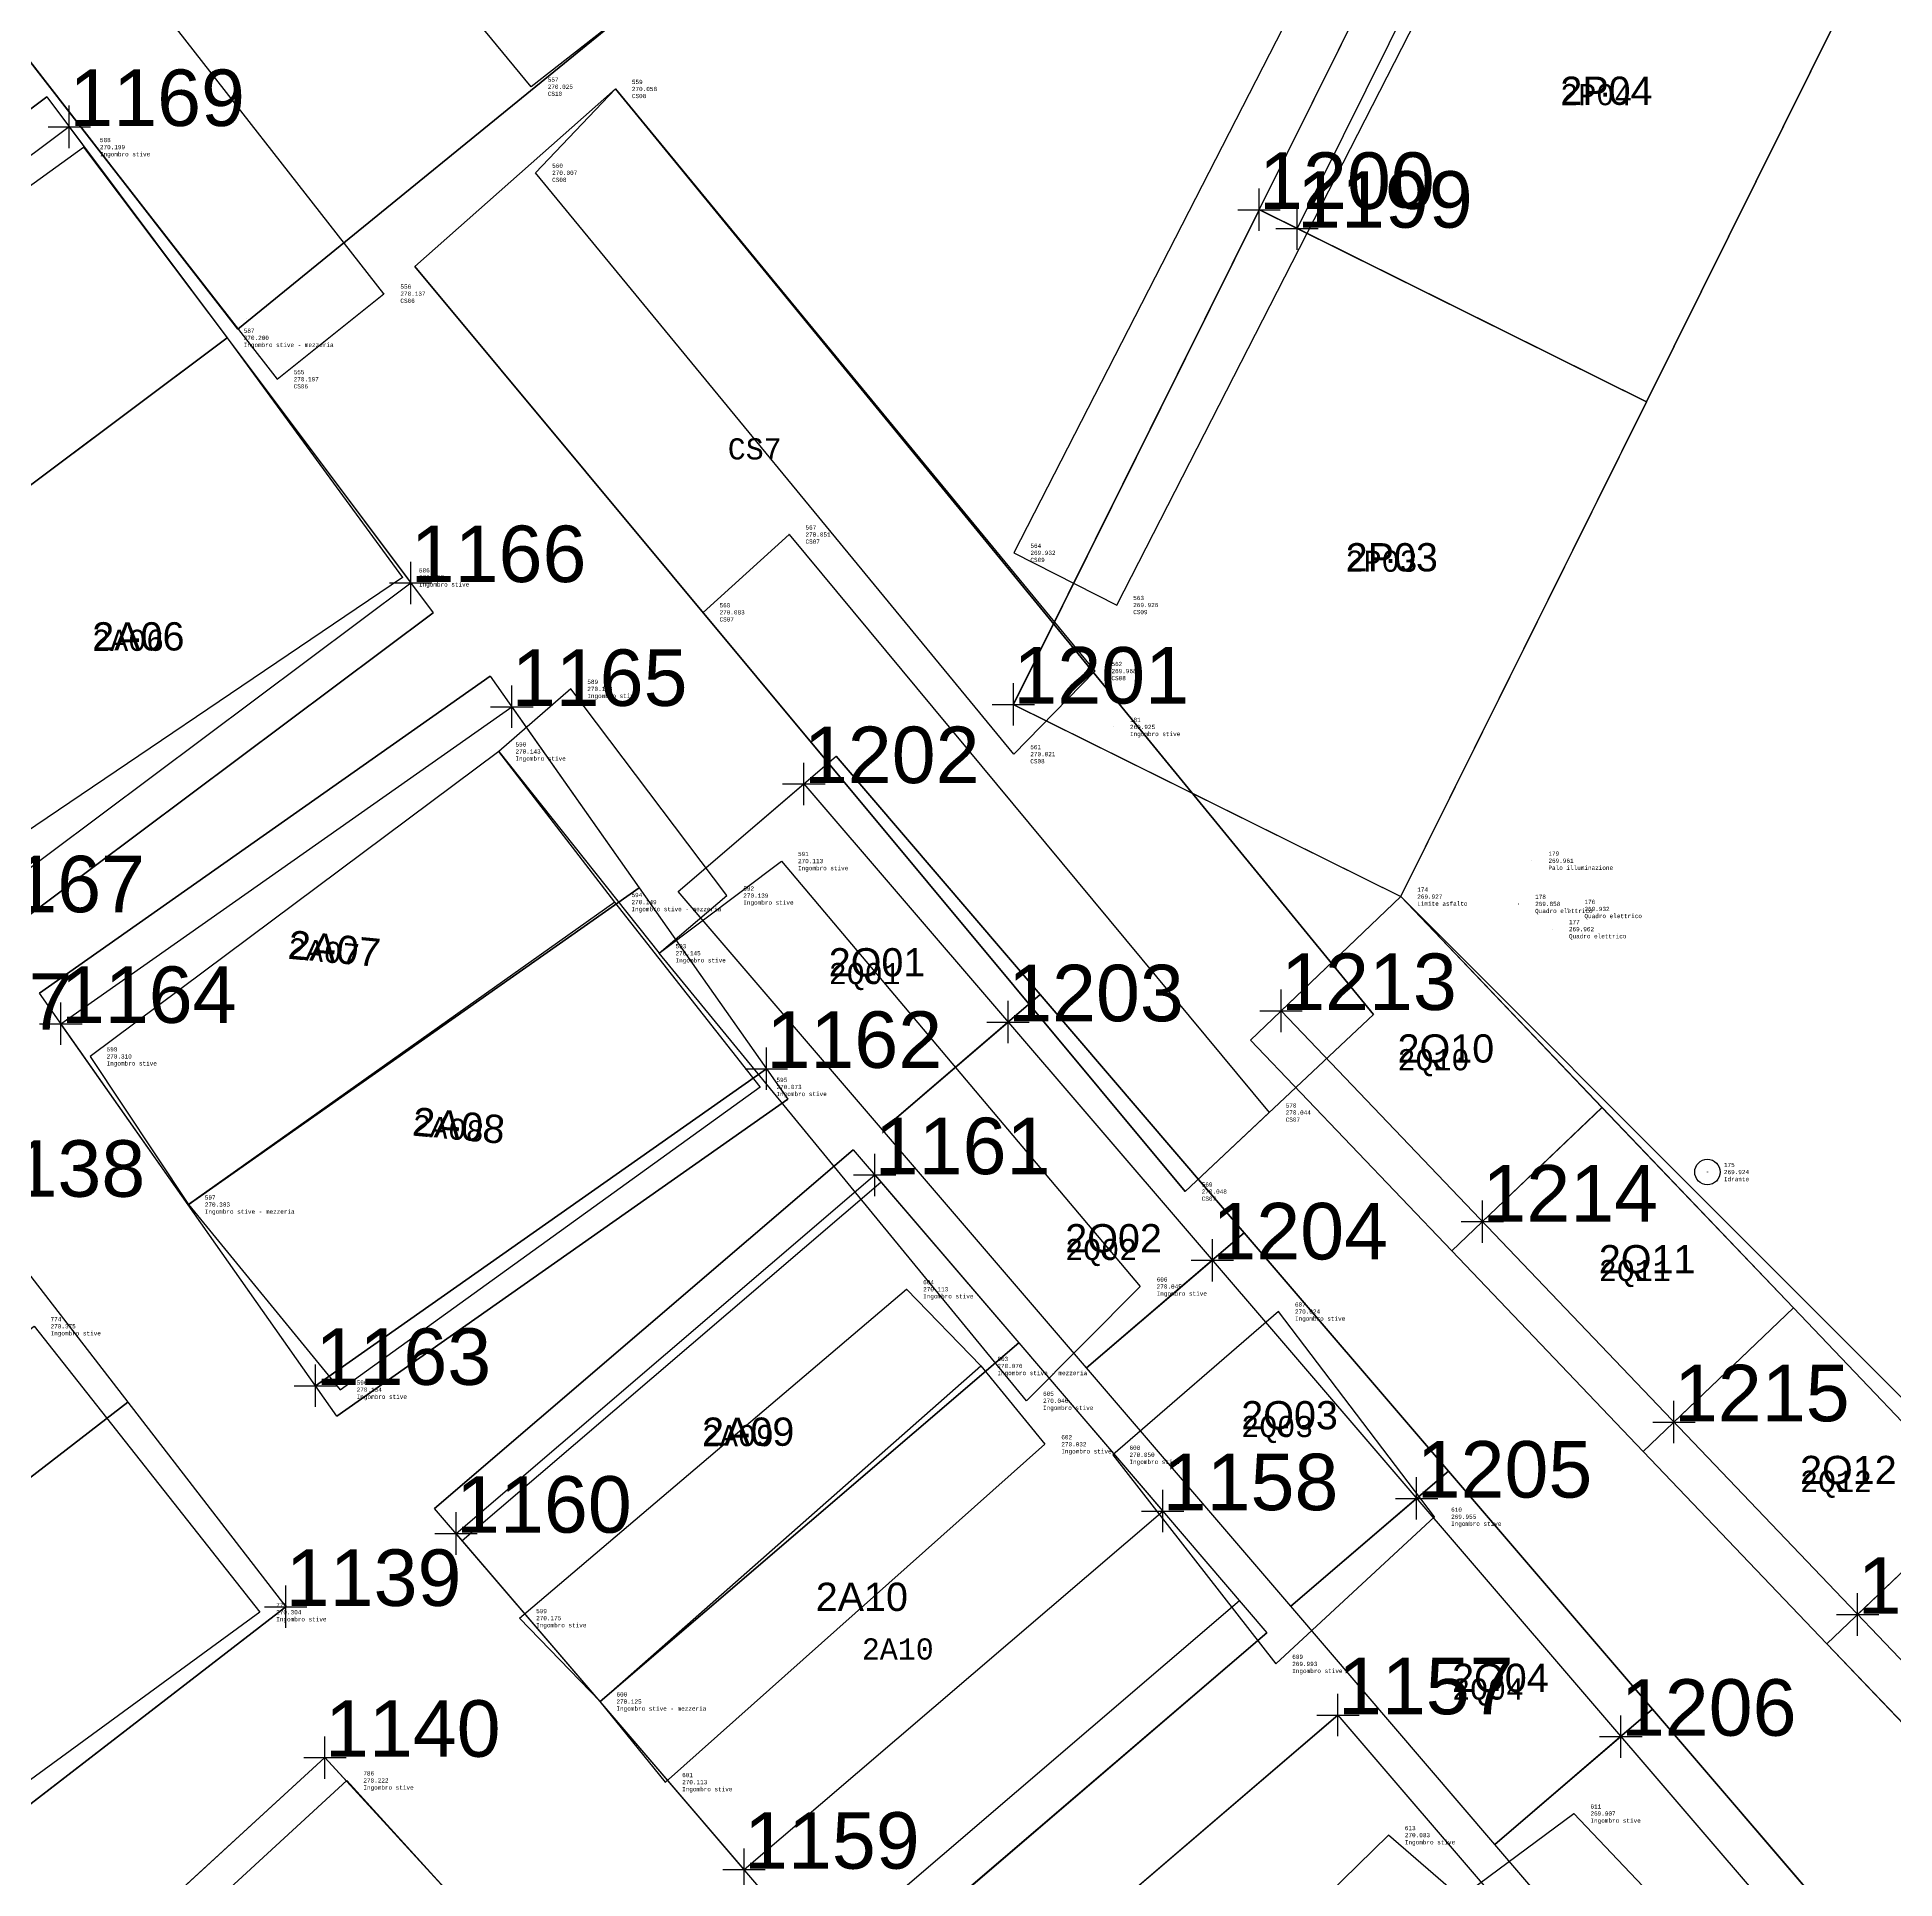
# Model space of a CAD drawing. Extents: x -1000 to 923337, y -63322 to 323191.
# Drawn here: x 299861 to 343669, y 57423 to 100868 of the extents above; entities that cross this region are included whole.
import ezdxf
from ezdxf.enums import TextEntityAlignment as Align

# ---------------------------------------------------------------- set-up
doc = ezdxf.new("R2010")
doc.units = 0
doc.header["$PDMODE"] = 35
doc.header["$PDSIZE"] = 1
for name, color, linetype in [('punti tracciati', 7, 'Continuous'), ('WF nome aree GPS', 7, 'Continuous'), ('WF nuovi punti', 6, 'Continuous'), ('WF_ingombro_stive_2', 1, 'Continuous'), ('WF_lato_di_accesso', 40, 'Continuous'), ('WF_nome_aree_GPS', 7, 'Continuous'), ('WF_tracciatura', 30, 'Continuous')]:
    doc.layers.add(name, color=color, linetype=linetype)
for name, color, linetype, lineweight in [('WF ingombro stive 2', 1, 'Continuous', 30), ('WF lato di accesso', 40, 'Continuous', 30), ('WF piazzole', 6, 'Continuous', 30), ('WF tracciatura', 30, 'Continuous', 30)]:
    doc.layers.add(name, color=color, linetype=linetype, lineweight=lineweight)
doc.styles.add('FONTSTYLE_1', font='arial.ttf', dxfattribs={"height": 0.2})
doc.styles.add('FONTSTYLE_2', font='arial.ttf', dxfattribs={"height": 0.2})
doc.styles.get("Standard").update_dxf_attribs({"font": 'consola.ttf', "height": 500})

# ---------------------------------------------------------------- blocks, each defined once
blk = doc.blocks.new('rilievo 2')
at = {"color": 8}
for p, q in [((379769, -479413, -1495), (392754, -496141, -1795)), ((392754, -496141, -1795), (402192, -488448, -1924)), ((401659, -490472, -1933), (396928, -494658, -1865)), ((419536, -512303, -1951), (401659, -490472, -1933)), ((396928, -494658, -1865), (415097, -516482, -1944)), ((415097, -516482, -1944), (419536, -512303, -1951))]:
    blk.add_line(p, q, dxfattribs=at)
for points in [[(462858, -554252, -2417), (453210, -543978, -2458), (436425, -525791, -2385), (420179, -509524, -2064), (431791, -486142, -2181), (437562, -474517, -1956), (432131, -471235, -1903), (421510, -463664, -1858), (415096, -459635, -1816), (399752, -447354, -1648), (408530, -435321, -1264), (416515, -428951, -1306), (409819, -418071, -1234), (405135, -411494, 947), (372257, -436688, -825)], [(382780, -503622, -1672), (392506, -496343, -1791)], [(401649, -509653, -1843), (391588, -516788, -1688)], [(401296, -528511, -1867), (410278, -520596, -1916)], [(421587, -533133, -1983), (424264, -531154, -2085), (428403, -535519, -2122), (425881, -537955, -2046)]]:
    blk.add_polyline3d(points, dxfattribs=at)
at = {"color": 1}
for points in [[(390196, -473910, -1646), (402192, -488448, -1924), (399675, -490419, -1966), (387678, -475877, -1633)], [(384664, -480543, -1622), (382178, -482538, -1566), (393683, -497319, -1795), (396201, -495301, -1854)], [(411057, -501414, -2060), (413481, -502645, -2065), (421582, -486816, -2046), (419142, -485623, -2042)], [(399778, -492449, -1985), (401659, -490472, -1933), (412968, -504203, -2023), (411054, -506163, -1970)], [(403726, -502818, -1908), (405753, -500982, -1940), (417077, -514618, -1947), (415097, -516482, -1944)]]:
    blk.add_polyline3d(points, close=True, dxfattribs=at)
at = {"color": 8}
for points in [[(389114, -491843, -1792), (392506, -496343, -1791), (396638, -501993, -1839), (386353, -508947, -1682), (382780, -503622, -1672), (379429, -498842, -1561)], [(400608, -504624, -1853), (398914, -506100, -1848), (402688, -510860, -1846), (404286, -509500, -1852)], [(398914, -506100, -1848), (389272, -513293, -1682), (391588, -516788, -1688), (395169, -521155, -1838), (405069, -514014, -1918), (401649, -509653, -1843)], [(405576, -508685, -1878), (414034, -518722, -1947), (411355, -521417, -1946), (402688, -510860, -1846)], [(408527, -518786, -1879), (410278, -520596, -1916), (411786, -522443, -1959), (402844, -530413, -1878), (401296, -528511, -1867), (399401, -526544, -1817)], [(417296, -519313, -1967), (413393, -522691, -1941), (417231, -527624, -1998), (420978, -524152, -2036)], [(387951, -519659, -1616), (393272, -526405, -1688), (383711, -533397, -1597), (378575, -526813, -1499)], [(386452, -538535, -1704), (395327, -530373, -1769), (398253, -533590, -1788), (401162, -536895, -1750), (392346, -545189, -1588), (389292, -541824, -1156)], [(411241, -540125, -1890), (412792, -541920, -1829), (421587, -533133, -1983), (419887, -531663, -1989)]]:
    blk.add_polyline3d(points, close=True, dxfattribs=at)
at = {"color": 1}
blk.add_circle((427411, -516021, -2067), 300, dxfattribs=at)
at = {"color": 8}
for p in [(399675, -490419, -1966), (401659, -490472, -1933), (389114, -491843, -1792), (399778, -492449, -1985), (396201, -495301, -1854), (392506, -496343, -1791), (393683, -497319, -1795), (405753, -500982, -1940), (411057, -501414, -2060), (396638, -501993, -1839), (403726, -502818, -1908), (413481, -502645, -2065), (412968, -504203, -2023), (400608, -504624, -1853), (413405, -505521, -2067), (398914, -506100, -1848), (411054, -506163, -1970), (405576, -508685, -1878), (423273, -508677, -2031), (401649, -509653, -1843), (404286, -509500, -1852), (420179, -509524, -2064), (422959, -509696, -2133), (424122, -509815, -2060), (423756, -510291, -2029), (402688, -510860, -1846), (389272, -513293, -1682), (405069, -514014, -1918), (417077, -514618, -1947), (427411, -516021, -2067), (415097, -516482, -1944), (391588, -516788, -1688), (408527, -518786, -1879), (414034, -518722, -1947), (417296, -519313, -1967), (410278, -520596, -1916), (395169, -521155, -1838), (411355, -521417, -1946), (411786, -522443, -1959), (413393, -522691, -1941), (420978, -524152, -2036), (393272, -526405, -1688), (399401, -526544, -1817), (417231, -527624, -1998), (401296, -528511, -1867), (395327, -530373, -1769), (402844, -530413, -1878), (424264, -531154, -2085), (419887, -531663, -1989)]:
    blk.add_point(p, dxfattribs=at)
for s, p in [('557', (400064, -490252, -1966)), ('CS10', (400064, -490585, -1966)), ('270.025', (400064, -490419, -1966)), ('CS08', (402048, -490638, -1933)), ('559', (402048, -490305, -1933)), ('270.058', (402048, -490472, -1933)), ('588', (389503, -491676, -1792)), ('270.199', (389503, -491843, -1792)), ('Ingombro stive', (389503, -492010, -1792)), ('560', (400167, -492282, -1985)), ('270.007', (400167, -492449, -1985)), ('CS08', (400167, -492616, -1985)), ('CS06', (396589, -495468, -1854)), ('556', (396589, -495134, -1854)), ('270.137', (396589, -495301, -1854)), ('587', (392895, -496176, -1791)), ('270.200', (392895, -496343, -1791)), ('Ingombro stive - mezzeria', (392895, -496510, -1791)), ('555', (394072, -497152, -1795)), ('CS06', (394072, -497486, -1795)), ('270.197', (394072, -497319, -1795)), ('CS07', (406142, -501149, -1940)), ('567', (406142, -500815, -1940)), ('270.051', (406142, -500982, -1940)), ('CS09', (411446, -501581, -2060)), ('564', (411446, -501247, -2060)), ('269.932', (411446, -501414, -2060)), ('586', (397027, -501827, -1839)), ('270.153', (397027, -501993, -1839)), ('Ingombro stive', (397027, -502160, -1839)), ('563', (413870, -502479, -2065)), ('568', (404115, -502651, -1908)), ('270.083', (404115, -502818, -1908)), ('CS09', (413870, -502812, -2065)), ('269.926', (413870, -502645, -2065)), ('CS07', (404115, -502985, -1908)), ('562', (413357, -504036, -2023)), ('269.968', (413357, -504203, -2023)), ('589', (400997, -504457, -1853)), ('270.138', (400997, -504624, -1853)), ('CS08', (413357, -504370, -2023)), ('Ingombro stive', (400997, -504791, -1853)), ('181', (413794, -505355, -2067)), ('269.925', (413794, -505521, -2067)), ('590', (399303, -505934, -1848)), ('561', (411443, -505997, -1970)), ('Ingombro stive', (413794, -505688, -2067)), ('270.143', (399303, -506100, -1848)), ('Ingombro stive', (399303, -506267, -1848)), ('CS08', (411443, -506330, -1970)), ('270.021', (411443, -506163, -1970)), ('591', (405965, -508518, -1878)), ('179', (423662, -508510, -2031)), ('270.113', (405965, -508685, -1878)), ('Ingombro stive', (405965, -508852, -1878)), ('269.961', (423662, -508677, -2031)), ('Palo illuminazione', (423662, -508844, -2031)), ('594', (402038, -509486, -1843)), ('592', (404675, -509333, -1852)), ('270.139', (404675, -509500, -1852)), ('174', (420568, -509358, -2064)), ('269.927', (420568, -509524, -2064)), ('178', (423348, -509529, -2133)), ('270.149', (402038, -509653, -1843)), ('Ingombro stive - mezzeria', (402038, -509819, -1843)), ('Ingombro stive', (404675, -509666, -1852)), ('Limite asfalto', (420568, -509691, -2064)), ('Quadro elettrico', (423348, -509862, -2133)), ('269.858', (423348, -509696, -2133)), ('Quadro elettrico', (424511, -509982, -2060)), ('176', (424511, -509648, -2060)), ('269.932', (424511, -509815, -2060)), ('177', (424145, -510124, -2029)), ('269.962', (424145, -510291, -2029)), ('593', (403077, -510693, -1846)), ('Quadro elettrico', (424145, -510458, -2029)), ('270.145', (403077, -510860, -1846)), ('Ingombro stive', (403077, -511027, -1846)), ('598', (389661, -513126, -1682)), ('270.310', (389661, -513293, -1682)), ('Ingombro stive', (389661, -513459, -1682)), ('595', (405458, -513847, -1918)), ('270.073', (405458, -514014, -1918)), ('Ingombro stive', (405458, -514180, -1918)), ('CS07', (417466, -514785, -1947)), ('570', (417466, -514451, -1947)), ('270.044', (417466, -514618, -1947)), ('175', (427800, -515854, -2067)), ('269.924', (427800, -516021, -2067)), ('569', (415486, -516316, -1944)), ('270.048', (415486, -516482, -1944)), ('Idrante', (427800, -516188, -2067)), ('597', (391977, -516622, -1688)), ('270.303', (391977, -516788, -1688)), ('Ingombro stive - mezzeria', (391977, -516955, -1688)), ('CS07', (415486, -516649, -1944)), ('604', (408916, -518619, -1879)), ('270.045', (414423, -518722, -1947)), ('606', (414423, -518555, -1947)), ('270.113', (408916, -518786, -1879)), ('Ingombro stive', (408916, -518952, -1879)), ('Ingombro stive', (414423, -518889, -1947)), ('607', (417685, -519146, -1967)), ('774', (388340, -519492, -1616)), ('270.024', (417685, -519313, -1967)), ('Ingombro stive', (417685, -519480, -1967)), ('270.375', (388340, -519659, -1616)), ('Ingombro stive', (388340, -519826, -1616)), ('603', (410667, -520429, -1916)), ('270.076', (410667, -520596, -1916)), ('Ingombro stive - mezzeria', (410667, -520763, -1916)), ('596', (395558, -520988, -1838)), ('270.154', (395558, -521155, -1838)), ('Ingombro stive', (395558, -521322, -1838)), ('605', (411744, -521251, -1946)), ('270.046', (411744, -521417, -1946)), ('Ingombro stive', (411744, -521584, -1946)), ('270.032', (412175, -522443, -1959)), ('602', (412175, -522276, -1959)), ('Ingombro stive', (412175, -522610, -1959)), ('608', (413782, -522524, -1941)), ('270.050', (413782, -522691, -1941)), ('Ingombro stive', (413782, -522858, -1941)), ('610', (421367, -523985, -2036)), ('269.955', (421367, -524152, -2036)), ('Ingombro stive', (421367, -524318, -2036)), ('270.304', (393661, -526405, -1688)), ('775', (393661, -526238, -1688)), ('Ingombro stive', (393661, -526571, -1688)), ('599', (399790, -526378, -1817)), ('270.175', (399790, -526544, -1817)), ('Ingombro stive', (399790, -526711, -1817)), ('609', (417620, -527457, -1998)), ('269.993', (417620, -527624, -1998)), ('Ingombro stive', (417620, -527791, -1998)), ('600', (401685, -528344, -1867)), ('270.125', (401685, -528511, -1867)), ('Ingombro stive - mezzeria', (401685, -528678, -1867)), ('270.222', (395716, -530373, -1769)), ('786', (395716, -530206, -1769)), ('Ingombro stive', (395716, -530540, -1769)), ('601', (403233, -530246, -1878)), ('270.113', (403233, -530413, -1878)), ('Ingombro stive', (403233, -530579, -1878)), ('611', (424653, -530987, -2085)), ('269.907', (424653, -531154, -2085)), ('Ingombro stive', (424653, -531321, -2085)), ('613', (420276, -531496, -1989)), ('270.003', (420276, -531663, -1989)), ('Ingombro stive', (420276, -531830, -1989))]:
    blk.add_text(s, height=100, dxfattribs=at).set_placement(p, align=Align.MIDDLE_LEFT)
blk = doc.blocks.new('Croce___ATS')
at = {"color": 0}
for p, q in [((0, -0.5), (0, 0.5)), ((-0.5, 0), (0.5, 0))]:
    blk.add_line(p, q, dxfattribs=at)
blk = doc.blocks.new('T_P_143')
at = {"color": 7}
blk.add_point((0, 0), dxfattribs=at)
blk.add_blockref('Croce___ATS', (0, 0), dxfattribs=at)
at = {"color": 7, "insert": (0, 0), "char_height": 1.3333, "attachment_point": 7, "style": 'FONTSTYLE_1'}
blk.add_mtext('1137', dxfattribs=at)
blk = doc.blocks.new('T_P_144')
at = {"color": 7}
blk.add_point((0, 0), dxfattribs=at)
blk.add_blockref('Croce___ATS', (0, 0), dxfattribs=at)
at = {"color": 7, "insert": (0, 0), "char_height": 1.3333, "attachment_point": 7, "style": 'FONTSTYLE_1'}
blk.add_mtext('1138', dxfattribs=at)
blk = doc.blocks.new('T_P_145')
at = {"color": 7}
blk.add_point((0, 0), dxfattribs=at)
blk.add_blockref('Croce___ATS', (0, 0), dxfattribs=at)
at = {"color": 7, "insert": (0, 0), "char_height": 1.3333, "attachment_point": 7, "style": 'FONTSTYLE_1'}
blk.add_mtext('1139', dxfattribs=at)
blk = doc.blocks.new('T_P_146')
at = {"color": 7}
blk.add_point((0, 0), dxfattribs=at)
blk.add_blockref('Croce___ATS', (0, 0), dxfattribs=at)
at = {"color": 7, "insert": (0, 0), "char_height": 1.3333, "attachment_point": 7, "style": 'FONTSTYLE_1'}
blk.add_mtext('1140', dxfattribs=at)
blk = doc.blocks.new('T_P_163')
at = {"color": 7}
blk.add_point((0, 0), dxfattribs=at)
blk.add_blockref('Croce___ATS', (0, 0), dxfattribs=at)
at = {"color": 7, "insert": (0, 0), "char_height": 1.3333, "attachment_point": 7, "style": 'FONTSTYLE_1'}
blk.add_mtext('1157', dxfattribs=at)
blk = doc.blocks.new('T_P_164')
at = {"color": 7}
blk.add_point((0, 0), dxfattribs=at)
blk.add_blockref('Croce___ATS', (0, 0), dxfattribs=at)
at = {"color": 7, "insert": (0, 0), "char_height": 1.3333, "attachment_point": 7, "style": 'FONTSTYLE_1'}
blk.add_mtext('1158', dxfattribs=at)
blk = doc.blocks.new('T_P_165')
at = {"color": 7}
blk.add_point((0, 0), dxfattribs=at)
blk.add_blockref('Croce___ATS', (0, 0), dxfattribs=at)
at = {"color": 7, "insert": (0, 0), "char_height": 1.3333, "attachment_point": 7, "style": 'FONTSTYLE_1'}
blk.add_mtext('1159', dxfattribs=at)
blk = doc.blocks.new('T_P_166')
at = {"color": 7}
blk.add_point((0, 0), dxfattribs=at)
blk.add_blockref('Croce___ATS', (0, 0), dxfattribs=at)
at = {"color": 7, "insert": (0, 0), "char_height": 1.3333, "attachment_point": 7, "style": 'FONTSTYLE_1'}
blk.add_mtext('1160', dxfattribs=at)
blk = doc.blocks.new('T_P_167')
at = {"color": 7}
blk.add_point((0, 0), dxfattribs=at)
blk.add_blockref('Croce___ATS', (0, 0), dxfattribs=at)
at = {"color": 7, "insert": (0, 0), "char_height": 1.3333, "attachment_point": 7, "style": 'FONTSTYLE_1'}
blk.add_mtext('1161', dxfattribs=at)
blk = doc.blocks.new('T_P_168')
at = {"color": 7}
blk.add_point((0, 0), dxfattribs=at)
blk.add_blockref('Croce___ATS', (0, 0), dxfattribs=at)
at = {"color": 7, "insert": (0, 0), "char_height": 1.3333, "attachment_point": 7, "style": 'FONTSTYLE_1'}
blk.add_mtext('1162', dxfattribs=at)
blk = doc.blocks.new('T_P_169')
at = {"color": 7}
blk.add_point((0, 0), dxfattribs=at)
blk.add_blockref('Croce___ATS', (0, 0), dxfattribs=at)
at = {"color": 7, "insert": (0, 0), "char_height": 1.3333, "attachment_point": 7, "style": 'FONTSTYLE_1'}
blk.add_mtext('1163', dxfattribs=at)
blk = doc.blocks.new('T_P_170')
at = {"color": 7}
blk.add_point((0, 0), dxfattribs=at)
blk.add_blockref('Croce___ATS', (0, 0), dxfattribs=at)
at = {"color": 7, "insert": (0, 0), "char_height": 1.3333, "attachment_point": 7, "style": 'FONTSTYLE_1'}
blk.add_mtext('1164', dxfattribs=at)
blk = doc.blocks.new('T_P_171')
at = {"color": 7}
blk.add_point((0, 0), dxfattribs=at)
blk.add_blockref('Croce___ATS', (0, 0), dxfattribs=at)
at = {"color": 7, "insert": (0, 0), "char_height": 1.3333, "attachment_point": 7, "style": 'FONTSTYLE_1'}
blk.add_mtext('1165', dxfattribs=at)
blk = doc.blocks.new('T_P_172')
at = {"color": 7}
blk.add_point((0, 0), dxfattribs=at)
blk.add_blockref('Croce___ATS', (0, 0), dxfattribs=at)
at = {"color": 7, "insert": (0, 0), "char_height": 1.3333, "attachment_point": 7, "style": 'FONTSTYLE_1'}
blk.add_mtext('1166', dxfattribs=at)
blk = doc.blocks.new('T_P_173')
at = {"color": 7}
blk.add_point((0, 0), dxfattribs=at)
blk.add_blockref('Croce___ATS', (0, 0), dxfattribs=at)
at = {"color": 7, "insert": (0, 0), "char_height": 1.3333, "attachment_point": 7, "style": 'FONTSTYLE_1'}
blk.add_mtext('1167', dxfattribs=at)
blk = doc.blocks.new('T_P_175')
at = {"color": 7}
blk.add_point((0, 0), dxfattribs=at)
blk.add_blockref('Croce___ATS', (0, 0), dxfattribs=at)
at = {"color": 7, "insert": (0, 0), "char_height": 1.3333, "attachment_point": 7, "style": 'FONTSTYLE_1'}
blk.add_mtext('1169', dxfattribs=at)
blk = doc.blocks.new('T_P_204')
at = {"color": 7}
blk.add_point((0, 0), dxfattribs=at)
blk.add_blockref('Croce___ATS', (0, 0), dxfattribs=at)
at = {"color": 7, "insert": (0, 0), "char_height": 1.3333, "attachment_point": 7, "style": 'FONTSTYLE_1'}
blk.add_mtext('1199', dxfattribs=at)
blk = doc.blocks.new('T_P_205')
at = {"color": 7}
blk.add_point((0, 0), dxfattribs=at)
blk.add_blockref('Croce___ATS', (0, 0), dxfattribs=at)
at = {"color": 7, "insert": (0, 0), "char_height": 1.3333, "attachment_point": 7, "style": 'FONTSTYLE_1'}
blk.add_mtext('1200', dxfattribs=at)
blk = doc.blocks.new('T_P_206')
at = {"color": 7}
blk.add_point((0, 0), dxfattribs=at)
blk.add_blockref('Croce___ATS', (0, 0), dxfattribs=at)
at = {"color": 7, "insert": (0, 0), "char_height": 1.3333, "attachment_point": 7, "style": 'FONTSTYLE_1'}
blk.add_mtext('1201', dxfattribs=at)
blk = doc.blocks.new('T_P_207')
at = {"color": 7}
blk.add_point((0, 0), dxfattribs=at)
blk.add_blockref('Croce___ATS', (0, 0), dxfattribs=at)
at = {"color": 7, "insert": (0, 0), "char_height": 1.3333, "attachment_point": 7, "style": 'FONTSTYLE_1'}
blk.add_mtext('1202', dxfattribs=at)
blk = doc.blocks.new('T_P_208')
at = {"color": 7}
blk.add_point((0, 0), dxfattribs=at)
blk.add_blockref('Croce___ATS', (0, 0), dxfattribs=at)
at = {"color": 7, "insert": (0, 0), "char_height": 1.3333, "attachment_point": 7, "style": 'FONTSTYLE_1'}
blk.add_mtext('1203', dxfattribs=at)
blk = doc.blocks.new('T_P_209')
at = {"color": 7}
blk.add_point((0, 0), dxfattribs=at)
blk.add_blockref('Croce___ATS', (0, 0), dxfattribs=at)
at = {"color": 7, "insert": (0, 0), "char_height": 1.3333, "attachment_point": 7, "style": 'FONTSTYLE_1'}
blk.add_mtext('1204', dxfattribs=at)
blk = doc.blocks.new('T_P_210')
at = {"color": 7}
blk.add_point((0, 0), dxfattribs=at)
blk.add_blockref('Croce___ATS', (0, 0), dxfattribs=at)
at = {"color": 7, "insert": (0, 0), "char_height": 1.3333, "attachment_point": 7, "style": 'FONTSTYLE_1'}
blk.add_mtext('1205', dxfattribs=at)
blk = doc.blocks.new('T_P_211')
at = {"color": 7}
blk.add_point((0, 0), dxfattribs=at)
blk.add_blockref('Croce___ATS', (0, 0), dxfattribs=at)
at = {"color": 7, "insert": (0, 0), "char_height": 1.3333, "attachment_point": 7, "style": 'FONTSTYLE_1'}
blk.add_mtext('1206', dxfattribs=at)
blk = doc.blocks.new('T_P_218')
at = {"color": 7}
blk.add_point((0, 0), dxfattribs=at)
blk.add_blockref('Croce___ATS', (0, 0), dxfattribs=at)
at = {"color": 7, "insert": (0, 0), "char_height": 1.3333, "attachment_point": 7, "style": 'FONTSTYLE_1'}
blk.add_mtext('1213', dxfattribs=at)
blk = doc.blocks.new('T_P_219')
at = {"color": 7}
blk.add_point((0, 0), dxfattribs=at)
blk.add_blockref('Croce___ATS', (0, 0), dxfattribs=at)
at = {"color": 7, "insert": (0, 0), "char_height": 1.3333, "attachment_point": 7, "style": 'FONTSTYLE_1'}
blk.add_mtext('1214', dxfattribs=at)
blk = doc.blocks.new('T_P_220')
at = {"color": 7}
blk.add_point((0, 0), dxfattribs=at)
blk.add_blockref('Croce___ATS', (0, 0), dxfattribs=at)
at = {"color": 7, "insert": (0, 0), "char_height": 1.3333, "attachment_point": 7, "style": 'FONTSTYLE_1'}
blk.add_mtext('1215', dxfattribs=at)
blk = doc.blocks.new('T_P_221')
at = {"color": 7}
blk.add_point((0, 0), dxfattribs=at)
blk.add_blockref('Croce___ATS', (0, 0), dxfattribs=at)
at = {"color": 7, "insert": (0, 0), "char_height": 1.3333, "attachment_point": 7, "style": 'FONTSTYLE_1'}
blk.add_mtext('1216', dxfattribs=at)
blk = doc.blocks.new('punti tracciatura 2')
at = {"layer": 'WF_ingombro_stive_2', "ltscale": 0.5, "flags": 128}
for points, elevation in [([(1346667.94, -3441.902), (1346676.18, -3445.994), (1346681.974, -3434.325), (1346673.734, -3430.233)], 269.927), ([(1346638.986, -3439.503), (1346642.712, -3444.482), (1346632.304, -3452.271), (1346628.578, -3447.292)], 270.2), ([(1346636.629, -3458.051), (1346632.304, -3452.271), (1346642.712, -3444.482), (1346647.038, -3450.262)], 270.2), ([(1346649.422, -3453.183), (1346652.424, -3457.452), (1346641.791, -3464.93), (1346638.788, -3460.661)], 270.303), ([(1346661.126, -3460.622), (1346658.162, -3463.162), (1346653.348, -3457.542), (1346656.309, -3455.004)], 270.364), ([(1346644.793, -3469.199), (1346641.791, -3464.93), (1346652.424, -3457.452), (1346655.427, -3461.721)], 270.303), ([(1346667.564, -3460.356), (1346670.385, -3457.663), (1346675.131, -3462.635), (1346672.31, -3465.328)], 269.927), ([(1346665.942, -3466.24), (1346662.977, -3468.782), (1346658.162, -3463.162), (1346661.126, -3460.622)], 270.364), ([(1346672.31, -3465.328), (1346675.131, -3462.635), (1346679.648, -3467.366), (1346676.827, -3470.059)], 269.927), ([(1346657.98, -3464.229), (1346661.375, -3468.192), (1346651.502, -3476.65), (1346648.107, -3472.686)], 270.125), ([(1346670.759, -3471.858), (1346667.791, -3474.402), (1346662.977, -3468.782), (1346665.942, -3466.24)], 270.364), ([(1346676.827, -3470.059), (1346679.648, -3467.366), (1346683.979, -3471.904), (1346681.158, -3474.597)], 269.927), ([(1346654.898, -3480.613), (1346651.502, -3476.65), (1346661.375, -3468.192), (1346664.771, -3472.156)], 270.125), ([(1346675.575, -3477.476), (1346672.605, -3480.022), (1346667.791, -3474.402), (1346670.759, -3471.858)], 270.364), ([(1346681.158, -3474.597), (1346683.979, -3471.904), (1346688.445, -3476.583), (1346685.608, -3479.259)], 269.927), ([(1346681.139, -3482.453), (1346677.419, -3485.642), (1346672.605, -3480.022), (1346675.575, -3477.476)], 270.364)]:
    blk.add_lwpolyline(points, dxfattribs=dict(at, elevation=elevation))
for points, elevation in [([(1346676.18, -3445.994), (1346667.044, -3441.458), (1346661.249, -3453.127), (1346670.385, -3457.663)], 269.927), ([(1346636.635, -3464.762), (1346640.364, -3469.589), (1346630.076, -3477.536), (1346626.347, -3472.709)], 274.028), ([(1346640.364, -3469.589), (1346644.091, -3474.414), (1346633.803, -3482.361), (1346630.076, -3477.536)], 274.028), ([(1346668.903, -3476.969), (1346672.871, -3481.602), (1346662.998, -3490.059), (1346659.03, -3485.426)], 270.163), ([(1346645.015, -3477.972), (1346648.46, -3481.728), (1346638.878, -3490.514), (1346635.434, -3486.758)], 270.203)]:
    blk.add_lwpolyline(points, close=True, dxfattribs=dict(at, elevation=elevation))
at = {"layer": 'WF_lato_di_accesso', "ltscale": 0.5}
for p, q in [((1346633.803, -3482.361, 274.028), (1346644.091, -3474.414, 274.028)), ((1346668.903, -3476.969, 270.163), (1346659.03, -3485.426, 270.163)), ((1346645.015, -3477.972, 270.203), (1346635.434, -3486.758, 270.203))]:
    blk.add_line(p, q, dxfattribs=at)
at = {"layer": 'WF_tracciatura', "ltscale": 0.5}
for p, q in [((1346673.734, -3430.233, 269.927), (1346667.94, -3441.902, 269.927)), ((1346638.986, -3439.503, 270.2), (1346628.578, -3447.292, 270.2)), ((1346636.629, -3458.051, 270.2), (1346647.038, -3450.262, 270.2)), ((1346638.788, -3460.661, 270.303), (1346649.422, -3453.183, 270.303)), ((1346656.309, -3455.004, 270.364), (1346680.391, -3483.094, 270.364)), ((1346667.564, -3460.356, 269.927), (1346685.624, -3479.275, 269.927)), ((1346644.793, -3469.199, 270.303), (1346655.427, -3461.721, 270.303)), ((1346648.107, -3472.686, 270.125), (1346657.98, -3464.229, 270.125)), ((1346654.898, -3480.613, 270.125), (1346664.771, -3472.156, 270.125))]:
    blk.add_line(p, q, dxfattribs=at)
at = {"color": 7}
for name, p in [('T_P_175', (1346638.986, -3439.503, 270.2)), ('T_P_205', (1346667.044, -3441.458, 269.927)), ('T_P_204', (1346667.94, -3441.902, 269.927)), ('T_P_172', (1346647.038, -3450.262, 270.2)), ('T_P_171', (1346649.422, -3453.183, 270.303)), ('T_P_206', (1346661.249, -3453.127, 269.927)), ('T_P_207', (1346656.309, -3455.004, 270.364)), ('T_P_173', (1346636.629, -3458.051, 270.2)), ('T_P_218', (1346667.564, -3460.356, 269.927)), ('T_P_143', (1346634.917, -3460.822, 272.003)), ('T_P_170', (1346638.788, -3460.661, 270.303)), ('T_P_208', (1346661.126, -3460.622, 270.364)), ('T_P_168', (1346655.427, -3461.721, 270.303)), ('T_P_167', (1346657.98, -3464.229, 270.125)), ('T_P_144', (1346636.635, -3464.762, 274.028)), ('T_P_219', (1346672.31, -3465.328, 269.927)), ('T_P_209', (1346665.942, -3466.24, 270.364)), ('T_P_169', (1346644.793, -3469.199, 270.303)), ('T_P_220', (1346676.827, -3470.059, 269.927)), ('T_P_164', (1346664.771, -3472.156, 270.125)), ('T_P_210', (1346670.759, -3471.858, 270.364)), ('T_P_166', (1346648.107, -3472.686, 270.125)), ('T_P_145', (1346644.091, -3474.414, 274.028)), ('T_P_221', (1346681.158, -3474.597, 269.927)), ('T_P_163', (1346668.903, -3476.969, 270.163)), ('T_P_211', (1346675.575, -3477.476, 270.364)), ('T_P_146', (1346645.015, -3477.972, 270.203)), ('T_P_165', (1346654.898, -3480.613, 270.125))]:
    blk.add_blockref(name, p, dxfattribs=at)
at = {"layer": 'WF_nome_aree_GPS', "char_height": 0.6667, "attachment_point": 7, "style": 'FONTSTYLE_2'}
for s, insert in [('2P04', (1346674.148, -3438.995, 270.315)), ('2P03', (1346669.086, -3450, 270.315)), ('2A06', (1346639.528, -3451.866, 271.943)), ('2Q01', (1346656.896, -3459.728, 270.315)), ('2Q10', (1346670.31, -3461.761, 270.315)), ('2Q02', (1346662.473, -3466.237, 270.315)), ('2Q11', (1346675.056, -3466.732, 270.315)), ('2Q03', (1346666.624, -3470.412, 270.315)), ('2A09', (1346653.909, -3470.627, 270.076)), ('2Q12', (1346679.802, -3471.704, 270.315)), ('2A10', (1346656.589, -3474.523, 270.076)), ('2Q04', (1346671.596, -3476.607, 270.315))]:
    blk.add_mtext(s, dxfattribs=dict(at, insert=insert))
at = {"layer": 'WF_nome_aree_GPS', "char_height": 0.6667, "attachment_point": 7, "rotation": 354.5, "style": 'FONTSTYLE_2'}
for s, insert in [('2A07', (1346644.123, -3459.126, 270.254)), ('2A08', (1346647.057, -3463.297, 270.254))]:
    blk.add_mtext(s, dxfattribs=dict(at, insert=insert))

msp = doc.modelspace()

# ---------------------------------------------------------------- linework, layer by layer
at = {"layer": 'WF ingombro stive 2'}
for points, elevation in [([(343606.2, 103931.6), (334470.5, 108468), (328676.1, 96798.7), (337811.8, 92262.3)], -2064.3), ([(300090.7, 99458.9), (304344.6, 93774.3), (293936.2, 85985.5), (289682.3, 91670.1)], -1791.5), ([(337811.8, 92262.3), (328676.1, 96798.7), (322881.6, 85129.4), (332017.3, 80593)], -2064.3), ([(304344.6, 93774.3), (309197.6, 87289), (298789.2, 79500.3), (293936.2, 85985.5)], -1791.5), ([(310547.6, 85794.2), (314056.6, 80804.5), (303422.9, 73326.3), (299913.9, 78315.9)], -1688.3), ([(318700.4, 83903.5), (323514.6, 78283.5), (319794.5, 75094.2), (314980.4, 80714.2)], -1627.5), ([(314056.6, 80804.5), (317565.6, 75814.8), (306931.9, 68336.6), (303422.9, 73326.3)], -1688.3), ([(332017.3, 80593), (336763.4, 75621.2), (333219, 72237.7), (328473, 77209.6)], -2064.3), ([(323514.6, 78283.5), (328328.7, 72663.5), (324608.7, 69474.2), (319794.5, 75094.2)], -1627.5), ([(336763.4, 75621.2), (341279.7, 70890), (337735.3, 67506.6), (333219, 72237.7)], -2064.3), ([(319104.3, 74620.6), (323007.6, 70063.9), (313134.7, 61606.7), (309231.3, 66163.4)], -1866.7), ([(298267.3, 73494.5), (301996.3, 68667), (291708.2, 60720), (287979.2, 65547.5)], 2036.6), ([(328328.7, 72663.5), (333142.8, 67043.5), (329422.8, 63854.3), (324608.7, 69474.2)], -1627.5), ([(341279.7, 70890), (345611.5, 66352.1), (342067.2, 62968.7), (337735.3, 67506.6)], -2064.3), ([(323007.6, 70063.9), (328862.6, 63228.8), (318989.7, 54771.5), (313134.7, 61606.7)], -1866.7), ([(301996.3, 68667), (305723.1, 63842.3), (295435, 55895.3), (291708.2, 60720)], 2036.6), ([(333142.8, 67043.5), (337956.9, 61423.5), (334236.9, 58234.3), (329422.8, 63854.3)], -1627.5), ([(345611.5, 66352.1), (350077.3, 61673.8), (346533, 58290.4), (342067.2, 62968.7)], -2064.3), ([(337956.9, 61423.5), (342771, 55803.6), (339051, 52614.3), (334236.9, 58234.3)], -1627.5), ([(330535.2, 61287.3), (334503.6, 56654.6), (324630.7, 48197.3), (320662.3, 52830)], -1828.7), ([(306647.3, 60284.2), (310091.8, 56527.9), (300510.3, 47741.9), (297065.8, 51498.2)], -1788.4)]:
    msp.add_lwpolyline(points, close=True, dxfattribs=dict(at, elevation=elevation))
at = {"layer": 'WF lato di accesso'}
for p, q in [((291607, 110704, -1495.1), (304592.6, 93976.4, -1495.1)), ((334470.5, 108468, -2064.3), (328676.1, 96798.7, -2064.3)), ((300090.7, 99458.9, -1791.5), (289682.3, 91670.1, -1791.5)), ((328676.1, 96798.7, -2064.3), (322881.6, 85129.4, -2064.3)), ((308766, 95459, -1864.6), (326935.7, 73635.1, -1864.6)), ((298789.2, 79500.3, -1791.5), (309197.6, 87289, -1791.5)), ((310547.6, 85794.2, -1688.3), (299913.9, 78315.9, -1688.3)), ((323514.6, 78283.5, -1627.5), (318700.4, 83903.5, -1627.5)), ((328328.7, 72663.5, -1627.5), (323514.6, 78283.5, -1627.5)), ((328473, 77209.6, -2064.3), (333219, 72237.7, -2064.3)), ((306931.9, 68336.6, -1688.3), (317565.6, 75814.8, -1688.3)), ((319104.3, 74620.6, -1866.7), (309231.3, 66163.4, -1866.7)), ((333142.8, 67043.5, -1627.5), (328328.7, 72663.5, -1627.5)), ((333219, 72237.7, -2064.3), (337735.3, 67506.6, -2064.3)), ((337735.3, 67506.6, -2064.3), (342067.2, 62968.7, -2064.3)), ((337956.9, 61423.5, -1627.5), (333142.8, 67043.5, -1627.5)), ((295435, 55895.3, 2036.6), (305723.1, 63842.3, 2036.6)), ((318989.7, 54771.5, -1866.7), (328862.6, 63228.8, -1866.7)), ((342067.2, 62968.7, -2064.3), (346533, 58290.4, -2064.3)), ((342771, 55803.6, -1627.5), (337956.9, 61423.5, -1627.5)), ((330535.2, 61287.3, -1828.7), (320662.3, 52830, -1828.7)), ((306647.3, 60284.2, -1788.4), (297065.8, 51498.2, -1788.4))]:
    msp.add_line(p, q, dxfattribs=at)
at = {"layer": 'WF nuovi punti'}
for p in [(310920.4, 100562, -1837.7), (308766, 95459), (304803.2, 94228.3), (330245.1, 78901.3, -2064.3), (327064.8, 74138.9, -1627.5)]:
    msp.add_point(p, dxfattribs=at)
at = {"layer": 'WF piazzole'}
for points, elevation in [([(291607.6, 110704), (300909.8, 117714.4), (314031.1, 101669.3), (304592.6, 93976.4), (291607, 110704)], -1495.1), ([(308766.3, 95459.9), (313497.4, 99645.8), (331374.4, 77814.4), (326935.7, 73635.1), (308766, 95459)], -1864.6)]:
    msp.add_lwpolyline(points, dxfattribs=dict(at, elevation=elevation))
at = {"layer": 'WF tracciatura'}
for p, q in [((300618.5, 98753.6, -1791.5), (290210.1, 90964.8, -1791.5)), ((298261.4, 80205.5, -1791.5), (308669.8, 87994.3, -1791.5)), ((300420.6, 77595.4, -1688.3), (311054.3, 85073.6, -1688.3)), ((317941.3, 83252.6, -1627.5), (342023.6, 55162.8, -1627.5)), ((329196.3, 77900.1, -2064.3), (347256.3, 58980.9, -2064.3)), ((306425.1, 69057.1, -1688.3), (317058.9, 76535.4, -1688.3)), ((309881.9, 65403.9, -1866.7), (319754.8, 73861.2, -1866.7)), ((318339.1, 55531, -1866.7), (328212.1, 63988.2, -1866.7))]:
    msp.add_line(p, q, dxfattribs=at)

# ---------------------------------------------------------------- block references
at = {"color": 251}
msp.add_blockref('rilievo 2', (-88161.4, 590117.4), dxfattribs=at)
at = {"layer": 'punti tracciati', "xscale": 1000, "yscale": 1000, "zscale": 1000}
msp.add_blockref('punti tracciatura 2', (-1346338367.3, 3538255.9, -271991), dxfattribs=at)

# ---------------------------------------------------------------- texts
at = {"layer": 'WF nome aree GPS'}
for s, p in [('2P04', (335780.4, 99261.5, -1676.3)), ('CS7', (316147.6, 90905.5, -2882.4)), ('2P03', (330717.9, 88256.4, -1676.3)), ('2A06', (301160.2, 86390.3, -48.8)), ('2Q01', (318528.5, 78528.6, -1676.3)), ('2Q10', (331942.1, 76495.7, -1676.3)), ('2Q02', (324104.7, 72018.9, -1676.3)), ('2Q11', (336688.1, 71523.8, -1676.3)), ('2Q03', (328256.6, 67843.9, -1676.3)), ('2A09', (315540.8, 67628.9, -1915.5)), ('2Q12', (341434.2, 66552, -1676.3)), ('2A10', (319309.3, 62595.1, -1915.5)), ('2Q04', (333228.4, 61649.6, -1676.3))]:
    msp.add_text(s, height=500, dxfattribs=at).set_placement(p)
for s, p in [('2A07', (305755, 79130.7, -1737.1)), ('2A08', (308688.7, 74959, -1737.1))]:
    msp.add_text(s, height=500, rotation=354.53342, dxfattribs=at).set_placement(p)

doc.saveas('drawing.dxf')
